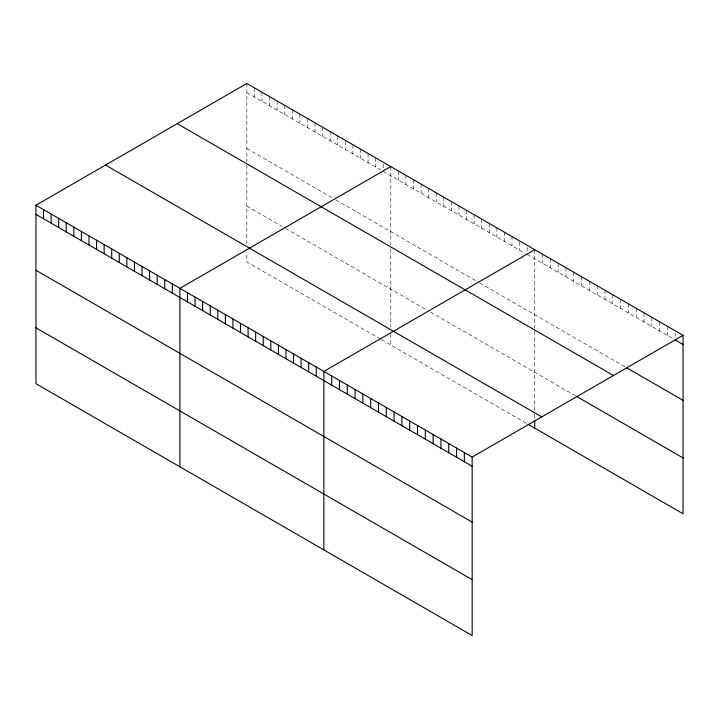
<?xml version="1.0" encoding="UTF-8"?>
<svg xmlns="http://www.w3.org/2000/svg" width="719" height="719" viewBox="0 0 719 719"><rect width="100%" height="100%" fill="white"/><g stroke="black" fill="none" stroke-linecap="round" stroke-linejoin="round"><path stroke-width="0.54" stroke-dasharray="3.6 2.7" d="M246.833 83.476L246.833 161.865M246.833 92.643L381.313 170.277M383.209 171.374L525.265 253.394M527.162 254.481L673.505 338.982M246.833 148.5L332.07 197.716M335.854 199.9L478.863 282.459M479.807 283.007L625.809 367.301M246.833 206.065L281.875 226.296M285.659 228.48L426.771 309.952M430.564 312.136L575.497 395.818M380.369 339.017L246.833 261.923L246.833 251.947M381.313 339.566L527.162 423.77M675.24 332.852L675.24 337.939M667.439 326.309L667.439 335.476M659.629 321.797L659.629 330.965M651.827 317.295L651.827 326.462M644.017 312.792L644.017 321.95M636.216 308.28L636.216 317.447M628.406 303.778L628.406 312.936M620.605 299.266L620.605 308.433M612.795 294.763L612.795 303.93M604.994 290.251L604.994 299.419M597.183 285.749L597.183 294.916M589.382 281.237L589.382 290.404M581.572 276.734L581.572 285.901M573.762 272.231L573.762 281.39M565.961 267.72L565.961 276.887M558.151 263.217L558.151 272.375M550.35 258.705L550.35 267.872M542.539 254.202L542.539 263.361M534.738 249.691L534.738 328.089M534.738 331.171L534.738 411.187M534.738 414.18L534.738 419.168M527.162 247.354L527.162 251.425M519.585 241.961L519.585 250.113M512.009 236.569L512.009 245.736M504.432 232.201L504.432 241.359M496.856 227.824L496.856 236.991M489.279 223.447L489.279 232.614M481.703 219.07L481.703 228.238M474.127 214.702L474.127 223.861M466.55 210.325L466.55 219.493M458.974 205.949L458.974 215.116M451.397 201.581L451.397 210.739M443.821 197.204L443.821 206.371M436.244 192.827L436.244 201.994M428.668 188.459L428.668 197.617M421.091 184.082L421.091 193.249M413.515 179.705L413.515 188.872M405.938 175.328L405.938 184.495M398.362 170.96L398.362 180.118M390.785 166.583L390.785 244.972M390.785 249.089L390.785 327.082M390.785 334.065L390.785 345.039M383.209 164.247L383.209 169.333M375.633 157.838L375.633 166.997M368.056 153.462L368.056 162.629M360.48 149.085L360.48 158.252M352.903 144.717L352.903 153.875M345.327 141.355L345.327 149.507M337.75 135.963L337.75 145.13M330.174 131.586L330.174 140.753M322.597 127.218L322.597 136.385M315.021 122.841L315.021 132.008M307.444 118.464L307.444 127.631M299.868 114.096L299.868 123.255M292.291 109.719L292.291 118.887M284.715 105.342L284.715 114.51M277.139 100.975L277.139 110.133M269.562 96.598L269.562 105.765M261.986 92.221L261.986 101.388M254.409 87.853L254.409 97.011M246.833 164.948L246.833 243.966"/><path stroke-width="1.08" d="M35.95 205.23L472.167 457.077L472.167 635.524L35.95 383.676L35.95 205.23L246.833 83.476L683.05 335.324L683.05 513.77L528.106 424.318M390.785 166.583L179.903 288.337L179.903 466.784M534.738 249.691L323.856 371.444L323.856 549.9M472.167 457.077L683.05 335.324M675.24 339.979L683.05 344.491M626.671 367.804L683.05 400.348M177.242 123.65L613.46 375.498M576.368 396.313L683.05 457.913M105.54 165.046L541.758 416.894M35.95 214.388L472.167 466.236M35.95 270.254L472.167 522.102M35.95 327.81L472.167 579.658M534.738 420.166L534.738 428.147M464.357 452.566L464.357 461.733M456.556 448.063L456.556 457.221M448.746 443.551L448.746 452.718M440.945 439.048L440.945 448.216M433.135 434.537L433.135 443.704M425.333 430.034L425.333 439.201M417.523 425.531L417.523 434.689M409.722 421.019L409.722 430.187M401.912 416.517L401.912 425.675M394.111 412.005L394.111 421.172M386.301 407.502L386.301 416.661M378.491 402.991L378.491 412.158M370.689 398.488L370.689 407.655M362.879 393.976L362.879 403.143M355.078 389.473L355.078 398.641M347.268 384.971L347.268 394.129M339.467 380.459L339.467 389.626M331.657 375.956L331.657 385.114M316.279 367.067L316.279 376.235M308.703 362.7L308.703 371.858M301.126 358.323L301.126 367.49M293.55 353.946L293.55 363.113M285.973 349.578L285.973 358.736M278.397 345.201L278.397 354.368M270.82 340.824L270.82 349.991M263.244 336.456L263.244 345.614M255.667 332.079L255.667 341.246M248.091 327.702L248.091 336.869M240.514 323.325L240.514 332.493M232.938 318.957L232.938 328.125M225.362 314.58L225.362 323.748M217.785 310.204L217.785 319.371M210.209 305.836L210.209 314.994M202.632 301.459L202.632 310.626M195.056 297.082L195.056 306.249M187.479 292.714L187.479 301.872M172.326 283.96L172.326 293.127M164.75 279.592L164.75 288.75M157.173 275.215L157.173 284.382M149.597 270.838L149.597 280.006M142.02 266.461L142.02 275.629M134.444 262.093L134.444 271.252M126.868 257.717L126.868 266.884M119.291 253.34L119.291 262.507M111.715 248.972L111.715 258.13M104.138 244.595L104.138 253.762M96.562 240.218L96.562 249.385M88.985 235.85L88.985 245.008M81.409 231.473L81.409 240.64M73.832 227.096L73.832 236.263M66.256 222.719L66.256 231.886M58.679 218.351L58.679 227.51M51.103 213.974L51.103 223.142M43.526 209.597L43.526 218.765"/></g></svg>
